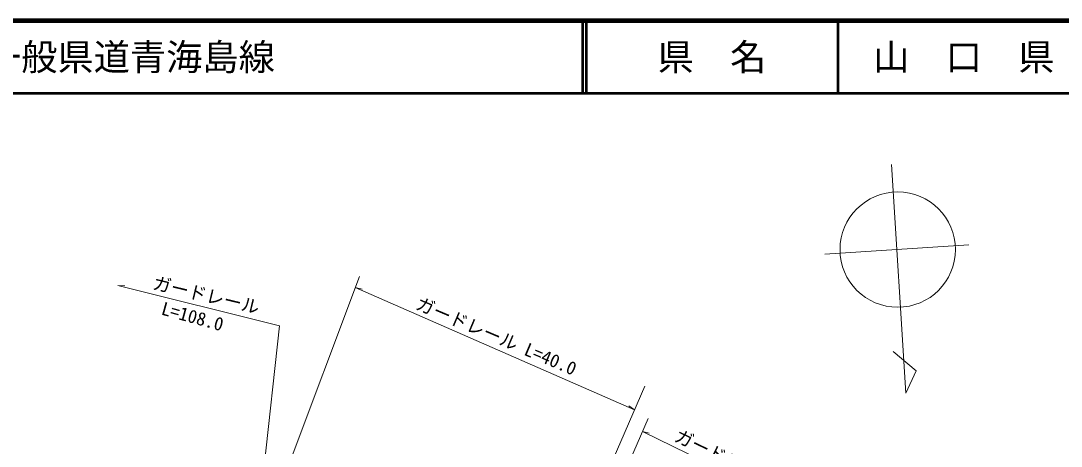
# Model space of a CAD drawing. Units: millimetres, scale not verified. Extents: x 40000 to 680000, y 20000 to 380000.
# Drawn here: x 220280 to 363804, y 321285 to 380000 of the extents above; entities that cross this region are included whole.
import ezdxf
from ezdxf.enums import TextEntityAlignment as Align

# ---------------------------------------------------------------- set-up
doc = ezdxf.new("R2010")
doc.units = ezdxf.units.MM
doc.header["$LTSCALE"] = 1000
for name, color, linetype, lineweight in [('M-STR-HTXT', 7, 'Continuous', 13), ('M-TTL', 2, 'Continuous', 140), ('M-TTL-LINE', 7, 'Continuous', 50), ('M-TTL-TXT', 7, 'Continuous', 13), ('M-WORK', 1, 'Continuous', 13)]:
    doc.layers.add(name, color=color, linetype=linetype, lineweight=lineweight)
doc.styles.add('ＭＳ ゴシック', font='')
doc.styles.get('ＭＳ ゴシック').set_extended_font_data('MS Gothic')

msp = doc.modelspace()

# ---------------------------------------------------------------- linework, layer by layer
at = {"layer": 'M-STR-HTXT'}
for p, q in [((266994, 344730), (252357, 305693)), ((255946, 337888), (252170, 303387)), ((290576, 293215), (306361, 329557)), ((304956, 326323), (304143, 326876)), ((292699, 292638), (306805, 325115))]:
    msp.add_line(p, q, dxfattribs=at)
for points in [[(255946, 337888), (233657, 343488), (234638, 343432)], [(304956, 326323), (266408, 343167), (267367, 342949)], [(335471, 308903), (306029, 323329), (306977, 323069)]]:
    msp.add_lwpolyline(points, dxfattribs=at)
at = {"layer": 'M-TTL'}
msp.add_line((680000, 380000), (40000, 380000), dxfattribs=at)
at = {"layer": 'M-TTL-LINE'}
for p, q in [((297750, 380000), (297750, 370000)), ((298250, 380000), (298250, 370000)), ((333000, 380000), (333000, 370000)), ((40000, 370000), (680000, 370000))]:
    msp.add_line(p, q, dxfattribs=at)
at = {"layer": 'M-WORK'}
msp.add_line((351083, 349057), (331192, 347800), dxfattribs=at)
msp.add_lwpolyline([(340395, 360175), (342389, 328623), (343782, 331681), (340645, 334338)], dxfattribs=at)
msp.add_circle((341258, 348429), 7965, dxfattribs=at)

# ---------------------------------------------------------------- texts
at = {"layer": 'M-STR-HTXT', "style": 'ＭＳ ゴシック'}
for s, rotation, p in [('ガードレール', 346.5, (245533, 340716)), ('ガードレール L=40.0', 337, (285310, 335142)), ('L=108.0', 344.5, (243589, 337785)), ('ガードレール L=35.0', 334.5, (320758, 316468))]:
    msp.add_text(s, height=1833, rotation=rotation, dxfattribs=at).set_placement(p, align=Align.BOTTOM_CENTER)
at = {"layer": 'M-TTL-TXT', "style": 'ＭＳ ゴシック'}
msp.add_text('路 線 名      一般県道青海島線', height=3666, dxfattribs=at).set_placement((180380, 375000), align=Align.MIDDLE_LEFT)
for s, p in [('県\u3000名', (315625, 375000)), ('山\u3000口\u3000県', (350375, 375000))]:
    msp.add_text(s, height=3666, dxfattribs=at).set_placement(p, align=Align.MIDDLE_CENTER)

doc.saveas('drawing.dxf')
